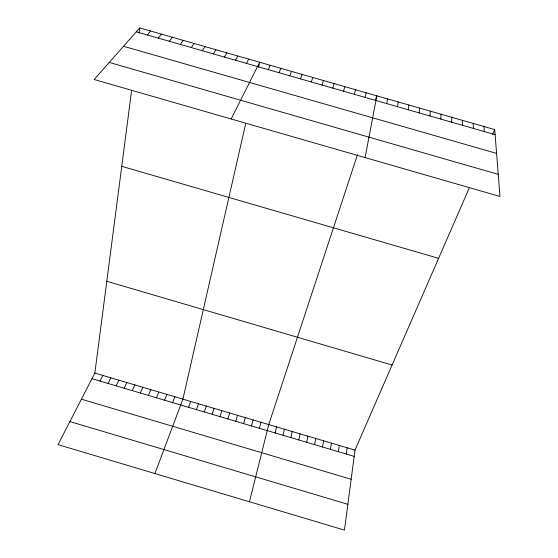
<?xml version="1.0" encoding="UTF-8"?>
<svg xmlns="http://www.w3.org/2000/svg" width="558" height="558" viewBox="0 0 558 558"><rect width="100%" height="100%" fill="white"/><g stroke="black" fill="none" stroke-linecap="round" stroke-linejoin="round"><path stroke-width="0.84" d="M451.687 122.209L451.757 117.292M440.848 119.105L441.036 114.223M430.016 116.001L430.323 111.154M419.191 112.897L419.609 108.085M408.365 109.793L408.902 105.016M469.097 188.36L355.007 450.111L344.46 530.1L58.018 444.642L94.86 373.072L131.535 91.052M139.088 32.964L139.744 27.9L494.709 129.602L499.982 196.472L94.183 79.501L139.744 27.9M397.554 106.697L398.21 101.954M346.26 454.031L347.153 447.781M338.343 451.68L339.299 445.458M386.743 103.593L387.517 98.885M330.434 449.336L331.445 443.136M322.524 446.993L323.598 440.806M314.614 444.649L315.758 438.483M365.092 157.593L376.831 95.823L375.241 100.656M306.712 442.313L307.918 436.161M298.816 439.969L300.078 433.845M290.92 437.632L292.246 431.522M365.141 97.406L366.146 92.767M245.625 123.939L182.905 399.144L154.915 473.554M258.556 67.204L259.679 62.259L231.172 118.987M283.025 435.289L284.413 429.207M275.136 432.952L276.587 426.884M354.351 94.309L355.474 89.705M249.447 501.754L268.761 424.568L357.559 154.447M259.365 428.279L260.942 422.253M343.568 91.219L344.809 86.65M251.484 425.949L253.123 419.937M243.609 423.613L245.304 417.621M235.734 421.283L237.499 415.312M332.791 88.129L334.144 83.595M227.866 418.946L229.687 412.997M219.998 416.617L221.882 410.688M322.022 85.046L323.487 80.54M212.138 414.287L214.084 408.379M204.277 411.957L206.286 406.071M196.416 409.628L198.488 403.762M311.252 81.956L312.836 77.492M188.562 407.305L190.696 401.453M300.497 78.873L302.192 74.444M172.631 402.583L174.884 396.773M164.547 400.191L166.87 394.394M289.741 75.79L291.555 71.396M156.47 397.798L158.856 392.023M148.393 395.406L150.841 389.651M492.658 134.311L494.709 129.602M140.323 393.013L142.834 387.28M279 72.714L280.925 68.348M132.26 390.621L134.834 384.908M124.197 388.228L126.833 382.544M268.259 69.631L270.302 65.307M116.134 385.843L118.833 380.172M108.078 383.458L110.84 377.808M100.028 381.072L102.853 375.443M246.469 63.389L248.742 59.127M235.42 60.222L237.82 55.995M224.379 57.056L226.897 52.87M213.351 53.896L215.981 49.739M202.324 50.736L205.072 46.614M191.303 47.576L194.163 43.489M180.283 44.417L183.268 40.371M169.276 41.264L172.38 37.246M158.277 38.111L161.492 34.129M147.284 34.959L150.618 31.018M136.292 31.806L495.113 134.659M123.52 46.279L496.585 153.394M109.249 62.44L498.238 174.34M121.749 166.333L438.602 258.333M106.801 281.274L392.093 365.023M94.86 373.072L355.007 450.111M91.972 378.687L354.184 456.374M81.426 399.179L351.163 479.273M69.903 421.569L347.864 504.293M483.967 126.52L484.246 131.542M473.226 123.444L473.386 128.431M462.491 120.368L462.533 125.32"/></g></svg>
